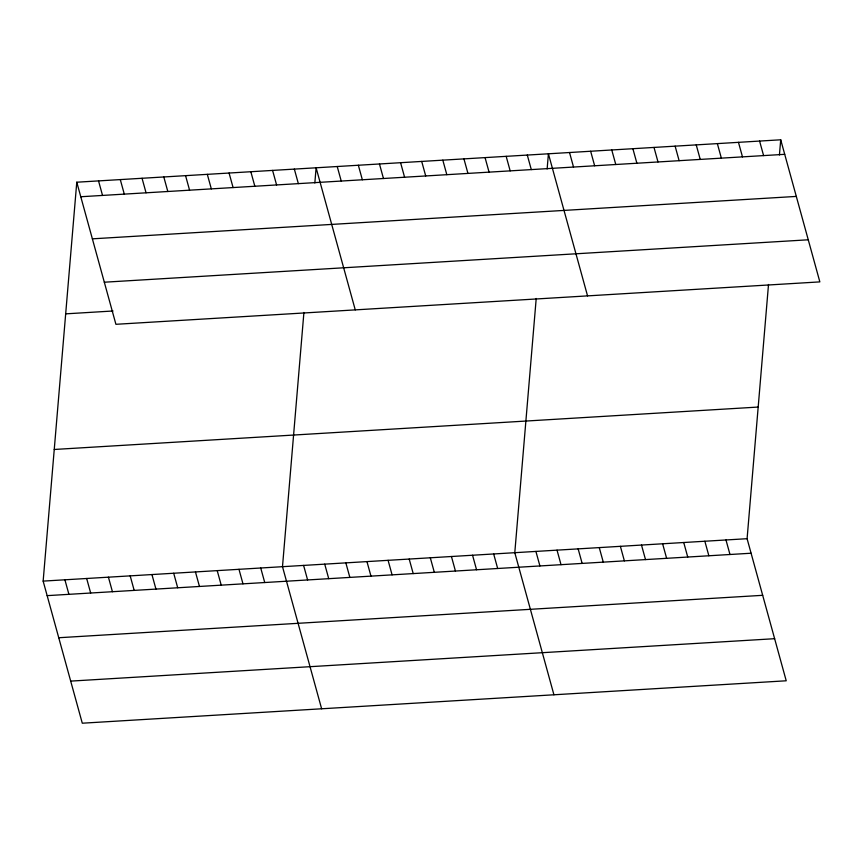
<?xml version="1.0" encoding="UTF-8"?>
<svg xmlns="http://www.w3.org/2000/svg" width="863" height="863" viewBox="0 0 863 863"><rect width="100%" height="100%" fill="white"/><g stroke="black" fill="none" stroke-linecap="round" stroke-linejoin="round"><path stroke-width="1.29" d="M768.512 284.477L747.088 538.695L786.225 680.788L82.287 723.205L43.15 581.112L76.775 182.212L780.713 139.795L819.85 281.888L115.912 324.305L76.775 182.212M303.916 312.471L282.492 566.689L321.629 708.782M314.833 182.978L316.106 167.789L355.254 309.882M536.214 298.469L514.79 552.687L553.927 694.791M547.131 168.975L548.415 153.787L587.552 295.89M779.429 154.984L780.713 139.795M80.777 196.742L784.715 154.326M92.373 238.835L796.312 196.419M104.315 282.212L808.253 239.795M65.674 313.852L113.031 310.993M54.24 449.472L758.189 407.056M43.15 581.112L747.088 538.695M47.152 595.643L751.09 553.226M58.749 637.735L762.687 595.319M70.69 681.112L774.64 638.696M759.591 141.068L763.593 155.599M738.469 142.341L742.482 156.872M717.358 143.614L721.36 158.145M696.236 144.887L700.238 159.418M675.125 146.16L679.127 160.691M654.003 147.433L658.005 161.964M632.881 148.706L636.883 163.236M725.977 539.968L729.979 554.499M611.77 149.979L615.772 164.509M704.855 541.241L708.857 555.772M590.648 151.252L594.65 165.782M683.733 542.514L687.735 557.045M569.526 152.524L573.528 167.055M662.622 543.787L666.624 558.318M641.5 545.06L645.502 559.591M527.293 155.06L531.295 169.601M620.378 546.333L624.38 560.864M506.171 156.332L510.173 170.874M599.267 547.606L603.269 562.137M485.06 157.605L489.062 172.136M578.145 548.879L582.147 563.41M463.938 158.878L467.94 173.409M557.023 550.152L561.026 564.682M442.816 160.151L446.818 174.682M535.912 551.425L539.914 565.955M421.705 161.424L425.707 175.955M400.583 162.697L404.585 177.228M493.668 553.96L497.671 568.501M379.461 163.97L383.463 178.501M472.557 555.233L476.559 569.774M358.35 165.243L362.352 179.774M451.435 556.506L455.437 571.036M337.228 166.516L341.23 181.047M430.313 557.778L434.316 572.309M409.202 559.051L413.204 573.582M294.348 169.105L298.35 183.636M388.08 560.324L392.082 574.855M272.589 170.41L276.591 184.941M366.958 561.597L370.961 576.128M250.831 171.726L254.844 186.257M345.847 562.87L349.849 577.401M229.073 173.032L233.086 187.562M324.725 564.143L328.727 578.674M207.314 174.348L211.327 188.878M303.603 565.416L307.606 579.947M185.567 175.653L189.569 190.184M163.808 176.969L167.81 191.5M260.734 568.005L264.736 582.536M142.05 178.274L146.052 192.805M238.975 569.31L242.978 583.841M120.291 179.59L124.294 194.121M217.217 570.626L221.219 585.157M98.533 180.896L102.535 195.437M195.459 571.932L199.461 586.462M173.7 573.248L177.702 587.779M151.942 574.553L155.944 589.084M130.184 575.869L134.186 590.4M108.425 577.174L112.427 591.705M86.667 578.49L90.669 593.021M64.908 579.796L68.911 594.337"/></g></svg>
